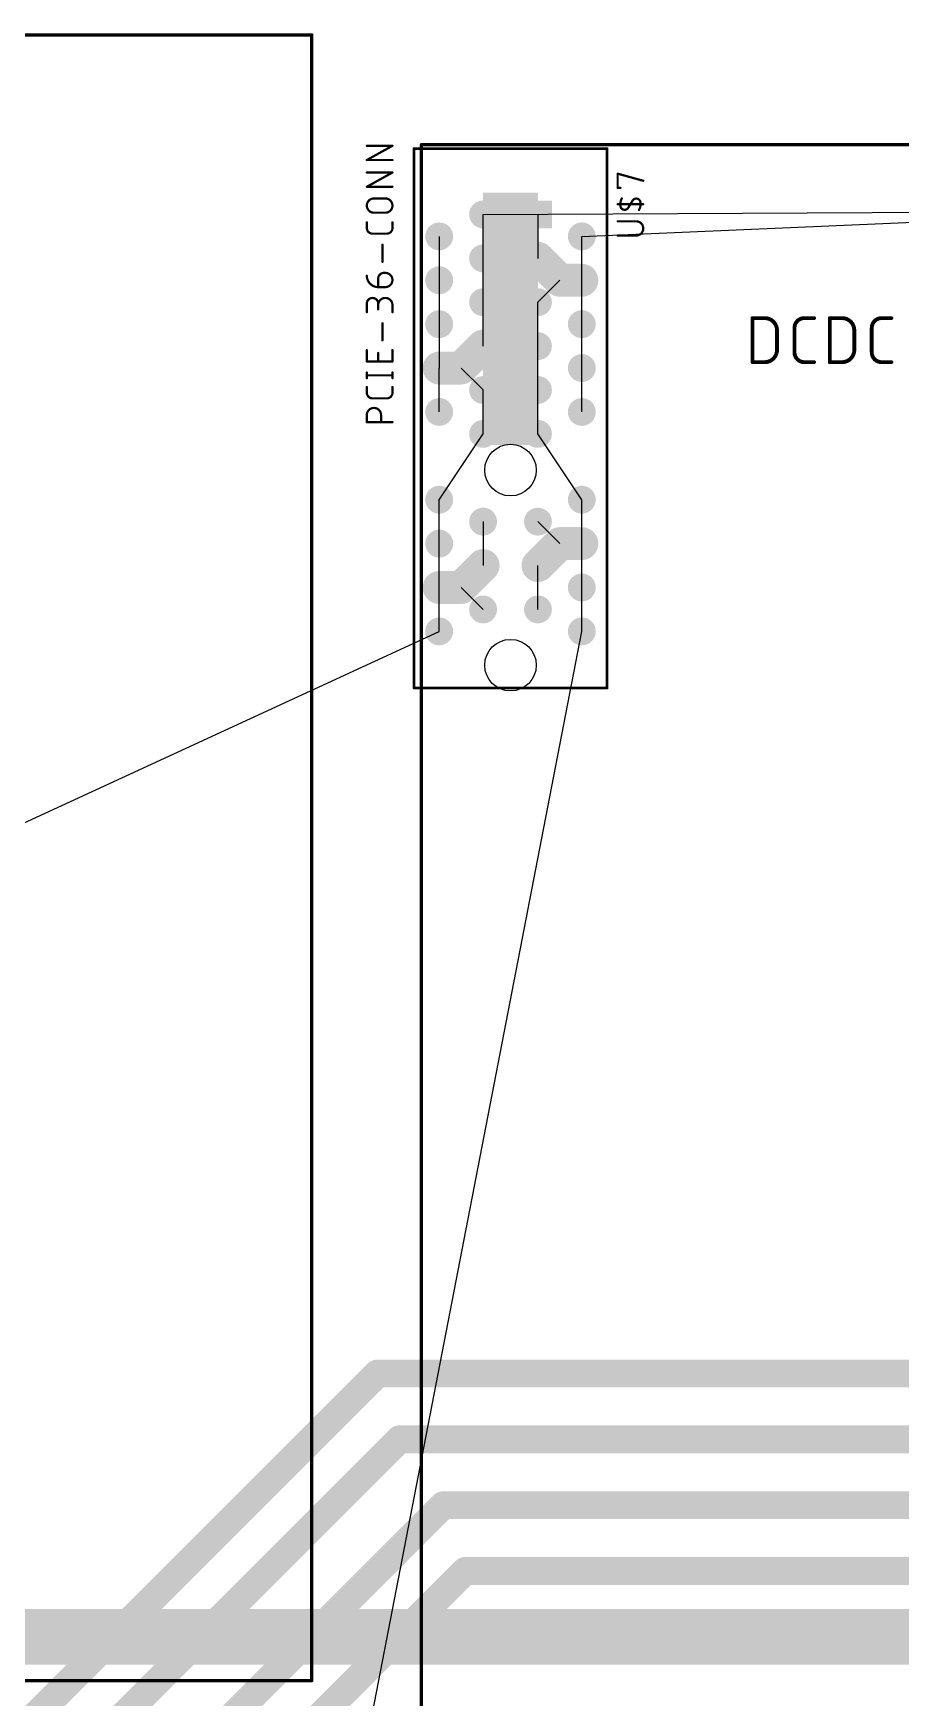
# Model space of a CAD drawing. Extents: x -92 to 260, y -27 to 208.
# Drawn here: x 72.3 to 111.8, y 39.2 to 115.1 of the extents above; entities that cross this region are included whole.
import ezdxf

# ---------------------------------------------------------------- set-up
doc = ezdxf.new("R2010")
doc.units = 0
for name, color, linetype in [('1', 12, 'CONTINUOUS'), ('121', 253, 'CONTINUOUS'), ('16', 132, 'CONTINUOUS'), ('17', 110, 'CONTINUOUS'), ('19', 53, 'CONTINUOUS'), ('20', 31, 'CONTINUOUS'), ('21', 253, 'CONTINUOUS'), ('23', 53, 'CONTINUOUS'), ('25', 253, 'CONTINUOUS'), ('27', 253, 'CONTINUOUS'), ('51', 253, 'CONTINUOUS')]:
    doc.layers.add(name, color=color, linetype=linetype)

# ---------------------------------------------------------------- blocks, each defined once
blk = doc.blocks.new('RECT')
blk.add_solid([(-0.5, -0.5), (0.5, -0.5), (-0.5, 0.5), (0.5, 0.5)])
blk = doc.blocks.new('SQUAREP')
blk.add_solid([(-0.5, -0.5), (0.5, -0.5), (-0.5, 0.5), (0.5, 0.5)])
blk = doc.blocks.new('ROUNDP')
at = {"const_width": 0.5}
blk.add_lwpolyline([(0, -0.25, 1), (0, 0.25, 1), (0, -0.25)], format="xyb", dxfattribs=at)

msp = doc.modelspace()

# ---------------------------------------------------------------- linework, layer by layer
at = {"layer": '1'}
for points, const_width in [([(91.81, 99.82), (92.81, 100.82)], 1.5), ([(90.81, 99.82), (91.81, 99.82)], 1.5), ([(91.81, 89.82), (92.81, 90.82)], 1.5), ([(90.81, 89.82), (91.81, 89.82)], 1.5), ([(88, 54), (71, 37)], 1.27), ([(119, 54), (88, 54)], 1.27), ([(73.7, 35.7), (89, 51)], 1.27), ([(89, 51), (149, 51)], 1.27), ([(77.9, 34.9), (91, 48)], 1.27), ([(91, 48), (151, 48)], 1.27), ([(82.1, 35.1), (92, 45)], 1.27), ([(92, 45), (154, 45)], 1.27)]:
    msp.add_lwpolyline(points, dxfattribs=dict(at, const_width=const_width))
for points, const_width in [([(93.0752, 100.5548, 1), (92.5448, 101.0852)], 0.75), ([(90.81, 100.195, 1), (90.81, 99.445)], 0.75), ([(91.5448, 100.0852, 1), (92.0752, 99.5548)], 0.75), ([(91.81, 99.445, 1), (91.81, 100.195)], 0.75), ([(93.0752, 90.5548, 1), (92.5448, 91.0852)], 0.75), ([(90.81, 90.195, 1), (90.81, 89.445)], 0.75), ([(91.5448, 90.0852, 1), (92.0752, 89.5548)], 0.75), ([(91.81, 89.445, 1), (91.81, 90.195)], 0.75), ([(88, 54.3175, 1), (88, 53.6825)], 0.635), ([(88.2245, 53.7755, 1), (87.7755, 54.2245)], 0.635), ([(89, 51.3175, 1), (89, 50.6825)], 0.635), ([(89.2245, 50.7755, 1), (88.7755, 51.2245)], 0.635), ([(91, 48.3175, 1), (91, 47.6825)], 0.635), ([(91.2245, 47.7755, 1), (90.7755, 48.2245)], 0.635), ([(92, 45.3175, 1), (92, 44.6825)], 0.635), ([(92.2245, 44.7755, 1), (91.7755, 45.2245)], 0.635)]:
    msp.add_lwpolyline(points, format="xyb", dxfattribs=dict(at, const_width=const_width))
at = {"layer": '121'}
for points, const_width in [([(25, 115), (85, 115)], 0.1524), ([(85, 115), (85, 40)], 0.1524), ([(90, 110), (90, 5)], 0.1524), ([(130, 110), (90, 110)], 0.1524), ([(105.0889, 100.0889), (105.0889, 102.0955)], 0.1778), ([(105.0889, 102.0955), (105.6463, 102.0955)], 0.1778), ([(107.0013, 100.5348), (107.0013, 101.6496)], 0.1778), ([(107.4472, 102.0955), (107.8931, 102.0955)], 0.1778), ([(108.6112, 100.0889), (108.6112, 102.0955)], 0.1778), ([(108.6112, 102.0955), (109.1686, 102.0955)], 0.1778), ([(110.5236, 100.5348), (110.5236, 101.6496)], 0.1778), ([(110.9695, 102.0955), (111.4154, 102.0955)], 0.1778), ([(106.2037, 101.5381), (106.2037, 100.6463)], 0.1778), ([(109.726, 101.5381), (109.726, 100.6463)], 0.1778), ([(105.6463, 100.0889), (105.0889, 100.0889)], 0.1778), ([(107.8931, 100.0889), (107.4472, 100.0889)], 0.1778), ([(109.1686, 100.0889), (108.6112, 100.0889)], 0.1778), ([(111.4154, 100.0889), (110.9695, 100.0889)], 0.1778), ([(85, 40), (25, 40)], 0.1524)]:
    msp.add_lwpolyline(points, dxfattribs=dict(at, const_width=const_width))
for points, const_width in [([(85.0381, 115, 1), (84.9619, 115)], 0.0762), ([(85, 114.9619, 1), (85, 115.0381)], 0.0762), ([(90.0381, 110, 1), (89.9619, 110)], 0.0762), ([(90, 110.0381, 1), (90, 109.9619)], 0.0762), ([(105.1334, 102.0955, 1), (105.0445, 102.0955)], 0.0889), ([(105.0889, 102.1399, 1), (105.0889, 102.0511)], 0.0889), ([(106.2037, 101.5381, 0.4142), (105.6463, 102.0955)], 0.1778), ([(105.6463, 102.1399, 1), (105.6463, 102.0511)], 0.0889), ([(105.6463, 102.0511, 1), (105.6463, 102.1399)], 0.0889), ([(107.4472, 102.0955, 0.4142), (107.0013, 101.6496)], 0.1778), ([(107.0457, 101.6496, 1), (106.9568, 101.6496)], 0.0889), ([(106.9568, 101.6496, 1), (107.0457, 101.6496)], 0.0889), ([(107.4472, 102.1399, 1), (107.4472, 102.0511)], 0.0889), ([(107.4472, 102.0511, 1), (107.4472, 102.1399)], 0.0889), ([(107.8931, 102.0511, 1), (107.8931, 102.1399)], 0.0889), ([(108.6556, 102.0955, 1), (108.5667, 102.0955)], 0.0889), ([(108.6112, 102.1399, 1), (108.6112, 102.0511)], 0.0889), ([(109.726, 101.5381, 0.4142), (109.1686, 102.0955)], 0.1778), ([(109.1686, 102.1399, 1), (109.1686, 102.0511)], 0.0889), ([(109.1686, 102.0511, 1), (109.1686, 102.1399)], 0.0889), ([(110.9695, 102.0955, 0.4142), (110.5236, 101.6496)], 0.1778), ([(110.568, 101.6496, 1), (110.4791, 101.6496)], 0.0889), ([(110.4791, 101.6496, 1), (110.568, 101.6496)], 0.0889), ([(110.9695, 102.1399, 1), (110.9695, 102.0511)], 0.0889), ([(110.9695, 102.0511, 1), (110.9695, 102.1399)], 0.0889), ([(111.4154, 102.0511, 1), (111.4154, 102.1399)], 0.0889), ([(106.2481, 101.5381, 1), (106.1592, 101.5381)], 0.0889), ([(106.1592, 101.5381, 1), (106.2481, 101.5381)], 0.0889), ([(109.7704, 101.5381, 1), (109.6815, 101.5381)], 0.0889), ([(109.6815, 101.5381, 1), (109.7704, 101.5381)], 0.0889), ([(105.0889, 100.1334, 1), (105.0889, 100.0445)], 0.0889), ([(105.0445, 100.0889, 1), (105.1334, 100.0889)], 0.0889), ([(105.6463, 100.0889, 0.4142), (106.2037, 100.6463)], 0.1778), ([(105.6463, 100.1334, 1), (105.6463, 100.0445)], 0.0889), ([(105.6463, 100.0445, 1), (105.6463, 100.1334)], 0.0889), ([(106.2481, 100.6463, 1), (106.1592, 100.6463)], 0.0889), ([(106.1592, 100.6463, 1), (106.2481, 100.6463)], 0.0889), ([(107.0013, 100.5348, 0.4142), (107.4472, 100.0889)], 0.1778), ([(107.0457, 100.5348, 1), (106.9568, 100.5348)], 0.0889), ([(106.9568, 100.5348, 1), (107.0457, 100.5348)], 0.0889), ([(107.4472, 100.1334, 1), (107.4472, 100.0445)], 0.0889), ([(107.4472, 100.0445, 1), (107.4472, 100.1334)], 0.0889), ([(107.8931, 100.0445, 1), (107.8931, 100.1334)], 0.0889), ([(108.5667, 100.0889, 1), (108.6556, 100.0889)], 0.0889), ([(108.6112, 100.1334, 1), (108.6112, 100.0445)], 0.0889), ([(109.1686, 100.0889, 0.4142), (109.726, 100.6463)], 0.1778), ([(109.1686, 100.1334, 1), (109.1686, 100.0445)], 0.0889), ([(109.1686, 100.0445, 1), (109.1686, 100.1334)], 0.0889), ([(109.7704, 100.6463, 1), (109.6815, 100.6463)], 0.0889), ([(109.6815, 100.6463, 1), (109.7704, 100.6463)], 0.0889), ([(110.5236, 100.5348, 0.4142), (110.9695, 100.0889)], 0.1778), ([(110.568, 100.5348, 1), (110.4791, 100.5348)], 0.0889), ([(110.4791, 100.5348, 1), (110.568, 100.5348)], 0.0889), ([(110.9695, 100.1334, 1), (110.9695, 100.0445)], 0.0889), ([(110.9695, 100.0445, 1), (110.9695, 100.1334)], 0.0889), ([(111.4154, 100.0445, 1), (111.4154, 100.1334)], 0.0889), ([(84.9619, 40, 1), (85.0381, 40)], 0.0762), ([(85, 39.9619, 1), (85, 40.0381)], 0.0762)]:
    msp.add_lwpolyline(points, format="xyb", dxfattribs=dict(at, const_width=const_width))
at = {"layer": '16'}
for points, const_width in [([(96.31, 103.82), (95.31, 104.82)], 1.5), ([(97.31, 103.82), (96.31, 103.82)], 1.5), ([(96.31, 91.82), (95.31, 90.82)], 1.5), ([(97.31, 91.82), (96.31, 91.82)], 1.5), ([(173, 42), (38, 42)], 2.54)]:
    msp.add_lwpolyline(points, dxfattribs=dict(at, const_width=const_width))
at = {"layer": '16', "const_width": 0.75}
for points in [[(95.5752, 105.0852, 1), (95.0448, 104.5548)], [(96.31, 104.195, 1), (96.31, 103.445)], [(96.0448, 103.5548, 1), (96.5752, 104.0852)], [(97.31, 103.445, 1), (97.31, 104.195)], [(96.31, 92.195, 1), (96.31, 91.445)], [(96.5752, 91.5548, 1), (96.0448, 92.0852)], [(97.31, 91.445, 1), (97.31, 92.195)], [(95.0448, 91.0852, 1), (95.5752, 90.5548)]]:
    msp.add_lwpolyline(points, format="xyb", dxfattribs=at)
at = {"layer": '19'}
for p, q in [((92.81, 106.82), (126.95, 107)), ((97.31, 105.82), (125.05, 107)), ((92.81, 104.82), (92.81, 106.82)), ((95.31, 106.82), (95.31, 104.82)), ((90.81, 105.82), (90.81, 103.82)), ((97.31, 103.82), (97.31, 105.82)), ((92.81, 102.82), (92.81, 104.82)), ((90.81, 103.82), (90.81, 101.82)), ((95.31, 102.82), (96.31, 103.82)), ((97.31, 101.82), (97.31, 103.82)), ((92.81, 100.82), (92.81, 102.82)), ((95.31, 100.82), (95.31, 102.82)), ((90.81, 101.82), (90.81, 99.82)), ((97.31, 99.82), (97.31, 101.82)), ((95.31, 98.82), (95.31, 100.82)), ((90.81, 97.82), (90.81, 99.82)), ((92.81, 98.82), (91.81, 99.82)), ((97.31, 97.82), (97.31, 99.82)), ((92.81, 96.82), (92.81, 98.82)), ((95.31, 96.82), (95.31, 98.82)), ((90.81, 93.82), (92.81, 96.82)), ((97.31, 93.82), (95.31, 96.82)), ((90.81, 91.82), (90.81, 93.82)), ((97.31, 91.82), (97.31, 93.82)), ((92.81, 92.82), (92.81, 90.82)), ((95.31, 92.82), (96.31, 91.82)), ((90.81, 89.82), (90.81, 91.82)), ((97.31, 89.82), (97.31, 91.82)), ((95.31, 88.82), (95.31, 90.82)), ((90.81, 87.82), (90.81, 89.82)), ((92.81, 88.82), (91.81, 89.82)), ((97.31, 87.82), (97.31, 89.82)), ((32.31, 60.82), (90.81, 87.82)), ((82.1, 9.25), (97.31, 87.82))]:
    msp.add_line(p, q, dxfattribs=at)
at = {"layer": '20'}
for centre in [(94.06, 95.17), (94.06, 86.28)]:
    msp.add_circle(centre, 1.175, dxfattribs=at)
at = {"layer": '21', "const_width": 0.127}
for points in [[(89.66, 109.82), (98.46, 109.82)], [(89.66, 109.82), (89.66, 85.24)], [(98.46, 109.82), (98.46, 85.24)], [(98.46, 85.24), (89.66, 85.24)]]:
    msp.add_lwpolyline(points, dxfattribs=at)
at = {"layer": '21', "const_width": 0.0635}
for points in [[(89.66, 109.8518, 1), (89.66, 109.7883)], [(89.6918, 109.82, 1), (89.6283, 109.82)], [(98.4918, 109.82, 1), (98.4283, 109.82)], [(98.46, 109.7883, 1), (98.46, 109.8518)], [(89.66, 85.2718, 1), (89.66, 85.2083)], [(89.6283, 85.24, 1), (89.6918, 85.24)], [(98.4283, 85.24, 1), (98.4918, 85.24)], [(98.46, 85.2083, 1), (98.46, 85.2718)]]:
    msp.add_lwpolyline(points, format="xyb", dxfattribs=at)
at = {"layer": '23'}
msp.add_point((90, 110), dxfattribs=at)
at = {"layer": '25', "const_width": 0.1016}
for points in [[(98.9408, 108.0301), (98.9408, 108.6792)], [(98.9408, 108.6792), (100.1092, 108.3546)], [(99.0706, 108.0301), (98.9408, 108.0301)], [(100.1092, 107.2878), (98.9408, 107.2878)], [(99.525, 107.2878), (99.4276, 107.1256)], [(99.525, 107.2878), (99.6224, 107.4501)], [(99.7846, 106.5075), (98.9408, 106.5075)], [(98.9408, 105.8584), (99.7846, 105.8584)]]:
    msp.add_lwpolyline(points, dxfattribs=at)
at = {"layer": '25'}
for points, const_width in [([(98.9662, 108.6792, 1), (98.9154, 108.6792)], 0.0508), ([(98.9476, 108.7037, 1), (98.934, 108.6547)], 0.0508), ([(98.9408, 108.0555, 1), (98.9408, 108.0047)], 0.0508), ([(98.9154, 108.0301, 1), (98.9662, 108.0301)], 0.0508), ([(99.0706, 108.0047, 1), (99.0706, 108.0555)], 0.0508), ([(100.1024, 108.3302, 1), (100.116, 108.3791)], 0.0508), ([(98.9408, 107.3132, 1), (98.9408, 107.2624)], 0.0508), ([(99.1355, 107.5475, 0.1823), (99.0706, 107.1905)], 0.1016), ([(99.0706, 107.1905, 0.6917), (99.4276, 107.1256)], 0.1016), ([(99.0956, 107.195, 1), (99.0456, 107.1859)], 0.0508), ([(99.0456, 107.1859, 1), (99.0956, 107.195)], 0.0508), ([(99.1573, 107.5344, 1), (99.1138, 107.5606)], 0.0508), ([(99.4059, 107.1386, 1), (99.4494, 107.1125)], 0.0508), ([(99.4494, 107.1125, 1), (99.4059, 107.1386)], 0.0508), ([(99.5032, 107.3009, 1), (99.5468, 107.2748)], 0.0508), ([(99.5468, 107.2748, 1), (99.5032, 107.3009)], 0.0508), ([(99.9794, 107.3852, 0.6917), (99.6224, 107.4501)], 0.1016), ([(99.6006, 107.4632, 1), (99.6441, 107.4371)], 0.0508), ([(99.6441, 107.4371, 1), (99.6006, 107.4632)], 0.0508), ([(99.9145, 107.0282, 0.1823), (99.9794, 107.3852)], 0.1016), ([(99.8927, 107.0413, 1), (99.9362, 107.0151)], 0.0508), ([(100.0044, 107.3898, 1), (99.9544, 107.3806)], 0.0508), ([(99.9544, 107.3806, 1), (100.0044, 107.3898)], 0.0508), ([(100.1092, 107.2624, 1), (100.1092, 107.3132)], 0.0508), ([(98.9408, 106.5329, 1), (98.9408, 106.4821)], 0.0508), ([(99.7846, 105.8584, 1), (99.7846, 106.5075)], 0.1016), ([(99.7846, 106.5329, 1), (99.7846, 106.4821)], 0.0508), ([(99.7846, 106.4821, 1), (99.7846, 106.5329)], 0.0508), ([(98.9408, 105.8838, 1), (98.9408, 105.833)], 0.0508), ([(99.7846, 105.8838, 1), (99.7846, 105.833)], 0.0508), ([(99.7846, 105.833, 1), (99.7846, 105.8838)], 0.0508)]:
    msp.add_lwpolyline(points, format="xyb", dxfattribs=dict(at, const_width=const_width))
at = {"layer": '27', "const_width": 0.1016}
for points in [[(87.5108, 109.3001), (88.6792, 109.9492)], [(88.6792, 109.9492), (87.5108, 109.9492)], [(88.6792, 109.3001), (87.5108, 109.3001)], [(87.5108, 108.0809), (88.6792, 108.73)], [(88.6792, 108.73), (87.5108, 108.73)], [(88.6792, 108.0809), (87.5108, 108.0809)], [(87.8354, 107.5489), (88.3546, 107.5489)], [(87.5108, 106.2036), (87.5108, 106.4633)], [(88.3546, 106.8998), (87.8354, 106.8998)], [(88.6792, 106.4633), (88.6792, 106.2036)], [(88.4196, 105.944), (87.7704, 105.944)], [(88.2248, 104.6632), (88.2248, 105.4421)], [(88.0301, 103.5089), (88.0301, 103.8984)], [(88.2897, 104.158), (88.3546, 104.158)], [(88.3546, 103.5089), (88.0301, 103.5089)], [(87.5108, 102.3659), (87.5108, 102.7554)], [(88.0301, 102.7554), (88.0301, 102.4957)], [(88.6792, 102.3659), (88.6792, 102.6905)], [(88.2248, 101.0818), (88.2248, 101.8607)], [(87.5108, 100.1203), (87.5108, 100.6395)], [(88.6792, 100.1203), (87.5108, 100.1203)], [(88.0301, 100.1203), (88.0301, 100.5097)], [(88.6792, 100.6395), (88.6792, 100.1203)], [(87.5108, 99.3602), (87.5108, 99.6199)], [(87.5108, 99.4901), (88.6792, 99.4901)], [(88.6792, 99.3602), (88.6792, 99.6199)], [(87.5108, 98.6979), (87.5108, 98.9576)], [(88.6792, 98.9576), (88.6792, 98.6979)], [(88.4196, 98.4383), (87.7704, 98.4383)], [(87.5108, 97.3536), (87.5108, 97.6782)], [(88.6792, 97.3536), (87.5108, 97.3536)], [(88.1599, 97.6782), (88.1599, 97.3536)]]:
    msp.add_lwpolyline(points, dxfattribs=at)
at = {"layer": '27'}
for points, const_width in [([(87.5108, 109.9746, 1), (87.5108, 109.9238)], 0.0508), ([(88.6915, 109.927, 1), (88.6669, 109.9714)], 0.0508), ([(88.6792, 109.9238, 1), (88.6792, 109.9746)], 0.0508), ([(87.5108, 109.3255, 1), (87.5108, 109.2747)], 0.0508), ([(87.4985, 109.3223, 1), (87.5231, 109.2779)], 0.0508), ([(88.6792, 109.2747, 1), (88.6792, 109.3255)], 0.0508), ([(87.5108, 108.7554, 1), (87.5108, 108.7046)], 0.0508), ([(88.6915, 108.7078, 1), (88.6669, 108.7522)], 0.0508), ([(88.6792, 108.7046, 1), (88.6792, 108.7554)], 0.0508), ([(87.5108, 108.1063, 1), (87.5108, 108.0555)], 0.0508), ([(87.4985, 108.1031, 1), (87.5231, 108.0587)], 0.0508), ([(88.6792, 108.0555, 1), (88.6792, 108.1063)], 0.0508), ([(87.8354, 107.5489, 1), (87.8354, 106.8998)], 0.1016), ([(87.8354, 107.5743, 1), (87.8354, 107.5235)], 0.0508), ([(87.8354, 107.5235, 1), (87.8354, 107.5743)], 0.0508), ([(88.3546, 106.8998, 1), (88.3546, 107.5489)], 0.1016), ([(88.3546, 107.5743, 1), (88.3546, 107.5235)], 0.0508), ([(88.3546, 107.5235, 1), (88.3546, 107.5743)], 0.0508), ([(87.5362, 106.4633, 1), (87.4854, 106.4633)], 0.0508), ([(87.5108, 106.2036, 0.4142), (87.7704, 105.944)], 0.1016), ([(87.5362, 106.2036, 1), (87.4854, 106.2036)], 0.0508), ([(87.4854, 106.2036, 1), (87.5362, 106.2036)], 0.0508), ([(87.8354, 106.9252, 1), (87.8354, 106.8744)], 0.0508), ([(87.8354, 106.8744, 1), (87.8354, 106.9252)], 0.0508), ([(88.3546, 106.9252, 1), (88.3546, 106.8744)], 0.0508), ([(88.3546, 106.8744, 1), (88.3546, 106.9252)], 0.0508), ([(88.4196, 105.944, 0.4142), (88.6792, 106.2036)], 0.1016), ([(88.7046, 106.4633, 1), (88.6538, 106.4633)], 0.0508), ([(88.7046, 106.2036, 1), (88.6538, 106.2036)], 0.0508), ([(88.6538, 106.2036, 1), (88.7046, 106.2036)], 0.0508), ([(87.7704, 105.9694, 1), (87.7704, 105.9186)], 0.0508), ([(87.7704, 105.9186, 1), (87.7704, 105.9694)], 0.0508), ([(88.2502, 105.4421, 1), (88.1994, 105.4421)], 0.0508), ([(88.4196, 105.9694, 1), (88.4196, 105.9186)], 0.0508), ([(88.4196, 105.9186, 1), (88.4196, 105.9694)], 0.0508), ([(88.1994, 104.6632, 1), (88.2502, 104.6632)], 0.0508), ([(87.5108, 104.0282, 0.4142), (88.0301, 103.5089)], 0.1016), ([(87.5362, 104.0282, 1), (87.4854, 104.0282)], 0.0508), ([(88.2897, 104.158, 0.4142), (88.0301, 103.8984)], 0.1016), ([(88.0555, 103.8984, 1), (88.0047, 103.8984)], 0.0508), ([(88.0047, 103.8984, 1), (88.0555, 103.8984)], 0.0508), ([(88.2897, 104.1834, 1), (88.2897, 104.1326)], 0.0508), ([(88.2897, 104.1326, 1), (88.2897, 104.1834)], 0.0508), ([(88.3546, 103.5089, 1), (88.3546, 104.158)], 0.1016), ([(88.3546, 104.1834, 1), (88.3546, 104.1326)], 0.0508), ([(88.3546, 104.1326, 1), (88.3546, 104.1834)], 0.0508), ([(88.0301, 103.5343, 1), (88.0301, 103.4835)], 0.0508), ([(88.0047, 103.5089, 1), (88.0555, 103.5089)], 0.0508), ([(88.0301, 103.4835, 1), (88.0301, 103.5343)], 0.0508), ([(88.3546, 103.5343, 1), (88.3546, 103.4835)], 0.0508), ([(88.3546, 103.4835, 1), (88.3546, 103.5343)], 0.0508), ([(88.0301, 102.7554, 1), (87.5108, 102.7554)], 0.1016), ([(87.5362, 102.7554, 1), (87.4854, 102.7554)], 0.0508), ([(87.4854, 102.7554, 1), (87.5362, 102.7554)], 0.0508), ([(88.6792, 102.6905, 1), (88.0301, 102.6905)], 0.1016), ([(88.0555, 102.7554, 1), (88.0047, 102.7554)], 0.0508), ([(88.0047, 102.7554, 1), (88.0555, 102.7554)], 0.0508), ([(88.0047, 102.6905, 1), (88.0555, 102.6905)], 0.0508), ([(88.0047, 102.4957, 1), (88.0555, 102.4957)], 0.0508), ([(88.7046, 102.6905, 1), (88.6538, 102.6905)], 0.0508), ([(88.6538, 102.6905, 1), (88.7046, 102.6905)], 0.0508), ([(87.4854, 102.3659, 1), (87.5362, 102.3659)], 0.0508), ([(88.2502, 101.8607, 1), (88.1994, 101.8607)], 0.0508), ([(88.6538, 102.3659, 1), (88.7046, 102.3659)], 0.0508), ([(88.1994, 101.0818, 1), (88.2502, 101.0818)], 0.0508), ([(87.5362, 100.6395, 1), (87.4854, 100.6395)], 0.0508), ([(87.5108, 100.1457, 1), (87.5108, 100.0949)], 0.0508), ([(87.4854, 100.1203, 1), (87.5362, 100.1203)], 0.0508), ([(88.0555, 100.5097, 1), (88.0047, 100.5097)], 0.0508), ([(88.0047, 100.1203, 1), (88.0555, 100.1203)], 0.0508), ([(88.7046, 100.6395, 1), (88.6538, 100.6395)], 0.0508), ([(88.6538, 100.1203, 1), (88.7046, 100.1203)], 0.0508), ([(88.6792, 100.0949, 1), (88.6792, 100.1457)], 0.0508), ([(87.5362, 99.6199, 1), (87.4854, 99.6199)], 0.0508), ([(87.5108, 99.5155, 1), (87.5108, 99.4647)], 0.0508), ([(87.4854, 99.3602, 1), (87.5362, 99.3602)], 0.0508), ([(88.7046, 99.6199, 1), (88.6538, 99.6199)], 0.0508), ([(88.6538, 99.3602, 1), (88.7046, 99.3602)], 0.0508), ([(88.6792, 99.4647, 1), (88.6792, 99.5155)], 0.0508), ([(87.5362, 98.9576, 1), (87.4854, 98.9576)], 0.0508), ([(87.5108, 98.6979, 0.4142), (87.7704, 98.4383)], 0.1016), ([(87.5362, 98.6979, 1), (87.4854, 98.6979)], 0.0508), ([(87.4854, 98.6979, 1), (87.5362, 98.6979)], 0.0508), ([(88.4196, 98.4383, 0.4142), (88.6792, 98.6979)], 0.1016), ([(88.7046, 98.9576, 1), (88.6538, 98.9576)], 0.0508), ([(88.7046, 98.6979, 1), (88.6538, 98.6979)], 0.0508), ([(88.6538, 98.6979, 1), (88.7046, 98.6979)], 0.0508), ([(88.1599, 97.6782, 1), (87.5108, 97.6782)], 0.1016), ([(87.7704, 98.4637, 1), (87.7704, 98.4129)], 0.0508), ([(87.7704, 98.4129, 1), (87.7704, 98.4637)], 0.0508), ([(88.4196, 98.4637, 1), (88.4196, 98.4129)], 0.0508), ([(88.4196, 98.4129, 1), (88.4196, 98.4637)], 0.0508), ([(87.5362, 97.6782, 1), (87.4854, 97.6782)], 0.0508), ([(87.4854, 97.6782, 1), (87.5362, 97.6782)], 0.0508), ([(87.5108, 97.379, 1), (87.5108, 97.3282)], 0.0508), ([(87.4854, 97.3536, 1), (87.5362, 97.3536)], 0.0508), ([(88.1853, 97.6782, 1), (88.1345, 97.6782)], 0.0508), ([(88.1345, 97.6782, 1), (88.1853, 97.6782)], 0.0508), ([(88.1345, 97.3536, 1), (88.1853, 97.3536)], 0.0508), ([(88.6792, 97.3282, 1), (88.6792, 97.379)], 0.0508)]:
    msp.add_lwpolyline(points, format="xyb", dxfattribs=dict(at, const_width=const_width))

# ---------------------------------------------------------------- block references
at = {"layer": '17', "xscale": 1.27, "yscale": 1.27, "rotation": 270}
for name, p in [('ROUNDP', (92.81, 106.82)), ('ROUNDP', (92.81, 106.82)), ('SQUAREP', (95.31, 106.82)), ('SQUAREP', (95.31, 106.82)), ('ROUNDP', (90.81, 105.82)), ('ROUNDP', (90.81, 105.82)), ('ROUNDP', (97.31, 105.82)), ('ROUNDP', (97.31, 105.82)), ('ROUNDP', (92.81, 104.82)), ('ROUNDP', (92.81, 104.82)), ('ROUNDP', (95.31, 104.82)), ('ROUNDP', (95.31, 104.82)), ('ROUNDP', (90.81, 103.82)), ('ROUNDP', (90.81, 103.82)), ('ROUNDP', (97.31, 103.82)), ('ROUNDP', (97.31, 103.82)), ('ROUNDP', (92.81, 102.82)), ('ROUNDP', (92.81, 102.82)), ('ROUNDP', (95.31, 102.82)), ('ROUNDP', (95.31, 102.82)), ('ROUNDP', (90.81, 101.82)), ('ROUNDP', (90.81, 101.82)), ('ROUNDP', (97.31, 101.82)), ('ROUNDP', (97.31, 101.82)), ('ROUNDP', (92.81, 100.82)), ('ROUNDP', (92.81, 100.82)), ('ROUNDP', (95.31, 100.82)), ('ROUNDP', (95.31, 100.82)), ('ROUNDP', (90.81, 99.82)), ('ROUNDP', (90.81, 99.82)), ('ROUNDP', (97.31, 99.82)), ('ROUNDP', (97.31, 99.82)), ('ROUNDP', (92.81, 98.82)), ('ROUNDP', (92.81, 98.82)), ('ROUNDP', (95.31, 98.82)), ('ROUNDP', (95.31, 98.82)), ('ROUNDP', (90.81, 97.82)), ('ROUNDP', (90.81, 97.82)), ('ROUNDP', (97.31, 97.82)), ('ROUNDP', (97.31, 97.82)), ('ROUNDP', (92.81, 96.82)), ('ROUNDP', (92.81, 96.82)), ('ROUNDP', (95.31, 96.82)), ('ROUNDP', (95.31, 96.82)), ('ROUNDP', (90.81, 93.82)), ('ROUNDP', (90.81, 93.82)), ('ROUNDP', (97.31, 93.82)), ('ROUNDP', (97.31, 93.82)), ('ROUNDP', (92.81, 92.82)), ('ROUNDP', (92.81, 92.82)), ('ROUNDP', (95.31, 92.82)), ('ROUNDP', (95.31, 92.82)), ('ROUNDP', (90.81, 91.82)), ('ROUNDP', (90.81, 91.82)), ('ROUNDP', (97.31, 91.82)), ('ROUNDP', (97.31, 91.82)), ('ROUNDP', (92.81, 90.82)), ('ROUNDP', (92.81, 90.82)), ('ROUNDP', (95.31, 90.82)), ('ROUNDP', (95.31, 90.82)), ('ROUNDP', (90.81, 89.82)), ('ROUNDP', (90.81, 89.82)), ('ROUNDP', (97.31, 89.82)), ('ROUNDP', (97.31, 89.82)), ('ROUNDP', (92.81, 88.82)), ('ROUNDP', (92.81, 88.82)), ('ROUNDP', (95.31, 88.82)), ('ROUNDP', (95.31, 88.82)), ('ROUNDP', (90.81, 87.82)), ('ROUNDP', (90.81, 87.82)), ('ROUNDP', (97.31, 87.82)), ('ROUNDP', (97.31, 87.82))]:
    msp.add_blockref(name, p, dxfattribs=at)
at = {"layer": '51', "xscale": 11.5, "yscale": 2.5, "rotation": 270}
msp.add_blockref('RECT', (94.06, 102.07), dxfattribs=at)

doc.saveas('drawing.dxf')
